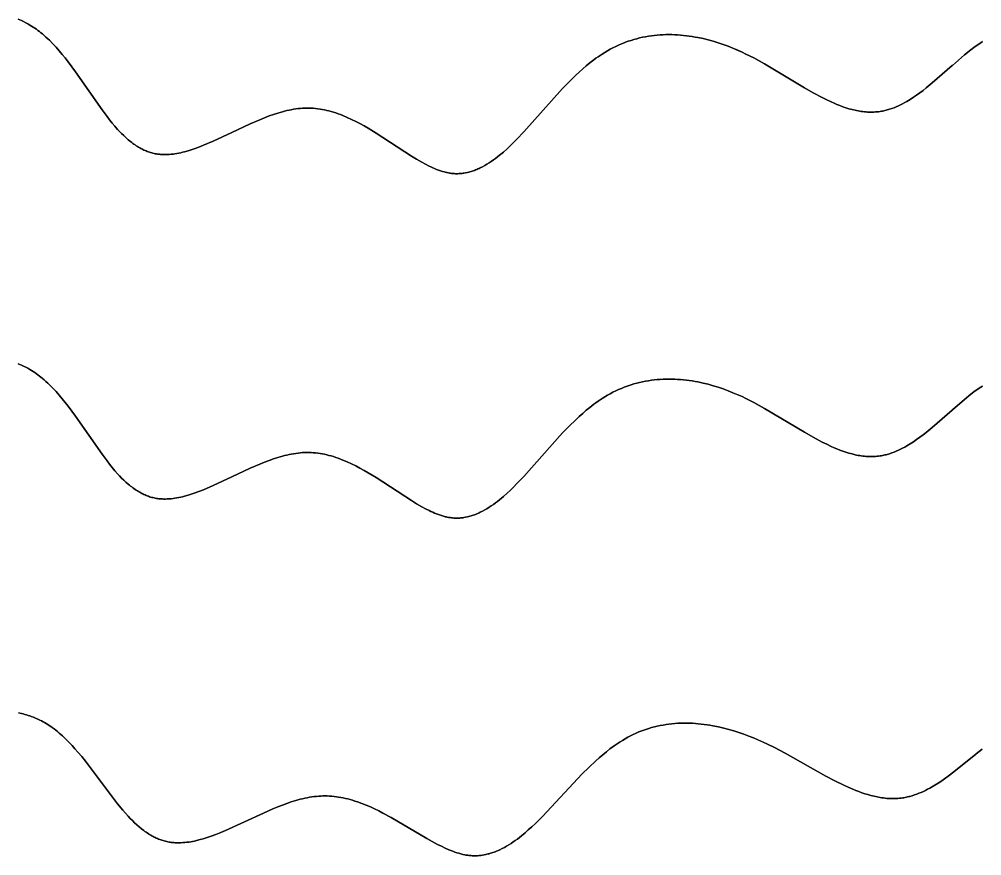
# Model space of a CAD drawing. Header units: feet. Extents: x 0 to 1.5, y 93.18 to 96.08.
# Drawn here: x 0.75 to 0.9375, y 93.5735 to 93.7365 of the extents above; entities that cross this region are included whole.
import ezdxf

# ---------------------------------------------------------------- set-up
doc = ezdxf.new("R2010")
doc.units = ezdxf.units.FT
doc.header["$MEASUREMENT"] = 0
doc.layers.add('Default', color=7, linetype='Continuous', true_color=0x000000)

msp = doc.modelspace()

# ---------------------------------------------------------------- linework, layer by layer
at = {"layer": 'Default'}
for points in [[(0.74978, 93.73646), (0.7501, 93.73633), (0.75041, 93.7362), (0.75083, 93.736), (0.75126, 93.73579), (0.75167, 93.73556), (0.75208, 93.73533), (0.7524, 93.73513), (0.75272, 93.73493), (0.75303, 93.73472), (0.75333, 93.73451), (0.75363, 93.73428), (0.75393, 93.73406), (0.75422, 93.73383), (0.75451, 93.73359), (0.75486, 93.73329), (0.7552, 93.73299), (0.75554, 93.73267), (0.75587, 93.73236), (0.75652, 93.7317), (0.75716, 93.73102), (0.75777, 93.73033), (0.75837, 93.72962), (0.75895, 93.72891), (0.75951, 93.72819), (0.76096, 93.72623), (0.76614, 93.71882), (0.76711, 93.71751), (0.76761, 93.71686), (0.76812, 93.71623), (0.76864, 93.71561), (0.76917, 93.71501), (0.76955, 93.71459), (0.76995, 93.71418), (0.77036, 93.71378), (0.77077, 93.71339), (0.77122, 93.71299), (0.77145, 93.7128), (0.77169, 93.71261), (0.7719, 93.71245), (0.77212, 93.71228), (0.77233, 93.71212), (0.77256, 93.71197), (0.77278, 93.71182), (0.77301, 93.71167), (0.77324, 93.71153), (0.77348, 93.7114), (0.77368, 93.71129), (0.77389, 93.71118), (0.77409, 93.71107), (0.7743, 93.71098), (0.77451, 93.71088), (0.77473, 93.71079), (0.77494, 93.71071), (0.77516, 93.71063), (0.77537, 93.71056), (0.77559, 93.71049), (0.77581, 93.71042), (0.77604, 93.71036), (0.77626, 93.71031), (0.77649, 93.71026), (0.77672, 93.71022), (0.77695, 93.71019), (0.77714, 93.71016), (0.77732, 93.71014), (0.77751, 93.71012), (0.7777, 93.71011), (0.77789, 93.7101), (0.77808, 93.71009), (0.77846, 93.71009), (0.77884, 93.7101), (0.77922, 93.71012), (0.77959, 93.71015), (0.77997, 93.7102), (0.78034, 93.71025), (0.78072, 93.71031), (0.78109, 93.71038), (0.78146, 93.71046), (0.78183, 93.71055), (0.7822, 93.71064), (0.78292, 93.71084), (0.78349, 93.71102), (0.78406, 93.71121), (0.78497, 93.71154), (0.7859, 93.71191), (0.78777, 93.71271), (0.79139, 93.7144), (0.79501, 93.71609), (0.79686, 93.71689), (0.79778, 93.71726), (0.79871, 93.71761), (0.79954, 93.71791), (0.80039, 93.71818), (0.80125, 93.71843), (0.80168, 93.71855), (0.80212, 93.71865), (0.80255, 93.71875), (0.80299, 93.71884), (0.80343, 93.71892), (0.80387, 93.71899), (0.80431, 93.71905), (0.80476, 93.71909), (0.8052, 93.71913), (0.80565, 93.71915), (0.80605, 93.71916), (0.80646, 93.71916), (0.80686, 93.71914), (0.80727, 93.71912), (0.80771, 93.71908), (0.80815, 93.71903), (0.8086, 93.71897), (0.80904, 93.71889), (0.80947, 93.7188), (0.80991, 93.71871), (0.81034, 93.7186), (0.81077, 93.71848), (0.8112, 93.71836), (0.81167, 93.71821), (0.81214, 93.71804), (0.8126, 93.71787), (0.81306, 93.71769), (0.8139, 93.71734), (0.81473, 93.71695), (0.81555, 93.71655), (0.81637, 93.71612), (0.81717, 93.71567), (0.81796, 93.71521), (0.81952, 93.71426), (0.82638, 93.7098), (0.8274, 93.70918), (0.82841, 93.7086), (0.82911, 93.70822), (0.82983, 93.70785), (0.83019, 93.70768), (0.83055, 93.70752), (0.83092, 93.70736), (0.83129, 93.70721), (0.83166, 93.70707), (0.83204, 93.70693), (0.83242, 93.70681), (0.83281, 93.7067), (0.833, 93.70665), (0.8332, 93.70661), (0.83339, 93.70657), (0.83359, 93.70653), (0.83379, 93.70649), (0.83399, 93.70646), (0.83418, 93.70643), (0.83438, 93.70641), (0.83463, 93.70639), (0.8348, 93.70638), (0.83497, 93.70637), (0.83513, 93.70637), (0.8353, 93.70637), (0.83547, 93.70637), (0.83564, 93.70638), (0.8358, 93.70639), (0.83597, 93.7064), (0.83613, 93.70641), (0.8363, 93.70643), (0.83647, 93.70645), (0.83663, 93.70648), (0.83696, 93.70653), (0.83729, 93.7066), (0.83756, 93.70667), (0.83779, 93.70673), (0.83801, 93.70679), (0.83823, 93.70686), (0.83845, 93.70693), (0.83868, 93.70702), (0.83891, 93.7071), (0.83914, 93.7072), (0.83936, 93.70729), (0.83959, 93.70739), (0.83981, 93.7075), (0.84025, 93.70772), (0.84069, 93.70796), (0.84112, 93.70821), (0.84154, 93.70848), (0.84196, 93.70875), (0.84237, 93.70904), (0.84277, 93.70934), (0.84317, 93.70964), (0.84356, 93.70995), (0.84431, 93.71059), (0.84504, 93.71123), (0.84562, 93.71178), (0.84629, 93.71243), (0.84695, 93.7131), (0.84827, 93.7145), (0.85586, 93.72296), (0.85712, 93.72427), (0.85842, 93.72555), (0.85909, 93.72617), (0.85977, 93.72678), (0.86046, 93.72738), (0.86116, 93.72795), (0.86194, 93.72856), (0.86234, 93.72885), (0.86275, 93.72914), (0.86315, 93.72942), (0.86355, 93.72968), (0.86406, 93.73), (0.86459, 93.73031), (0.86512, 93.73061), (0.86565, 93.73089), (0.8662, 93.73116), (0.86675, 93.73142), (0.8673, 93.73166), (0.86787, 93.73188), (0.86825, 93.73203), (0.86864, 93.73217), (0.86919, 93.73235), (0.86974, 93.73252), (0.8703, 93.73267), (0.87086, 93.73281), (0.87143, 93.73294), (0.87199, 93.73305), (0.87256, 93.73315), (0.87314, 93.73324), (0.8737, 93.73331), (0.87427, 93.73337), (0.87484, 93.73341), (0.87541, 93.73344), (0.87598, 93.73346), (0.87655, 93.73347), (0.87712, 93.73346), (0.87769, 93.73345), (0.87826, 93.73342), (0.87883, 93.73338), (0.87939, 93.73332), (0.87996, 93.73326), (0.88053, 93.73319), (0.88109, 93.7331), (0.88165, 93.733), (0.88222, 93.7329), (0.88321, 93.73269), (0.8842, 93.73244), (0.88518, 93.73217), (0.88616, 93.73187), (0.88712, 93.73154), (0.88808, 93.73119), (0.88903, 93.73082), (0.89002, 93.73039), (0.8908, 93.73004), (0.89157, 93.72968), (0.89309, 93.72891), (0.89517, 93.72777), (0.90298, 93.7231), (0.90469, 93.72212), (0.90643, 93.72119), (0.9073, 93.72075), (0.90817, 93.72034), (0.90874, 93.72009), (0.9093, 93.71986), (0.90988, 93.71963), (0.91046, 93.71941), (0.91104, 93.71921), (0.91163, 93.71903), (0.91223, 93.71887), (0.91282, 93.71872), (0.91313, 93.71866), (0.91343, 93.7186), (0.91374, 93.71855), (0.91404, 93.7185), (0.91435, 93.71846), (0.91465, 93.71843), (0.91496, 93.7184), (0.91526, 93.71838), (0.91557, 93.71836), (0.91588, 93.71836), (0.91618, 93.71836), (0.91649, 93.71837), (0.9168, 93.71839), (0.91711, 93.71842), (0.91741, 93.71845), (0.91772, 93.71849), (0.91795, 93.71853), (0.91818, 93.71857), (0.91841, 93.71862), (0.91864, 93.71867), (0.91886, 93.71873), (0.91909, 93.71879), (0.91931, 93.71886), (0.91954, 93.71893), (0.91997, 93.71907), (0.92041, 93.71923), (0.92083, 93.71941), (0.92126, 93.7196), (0.92167, 93.71979), (0.92208, 93.72), (0.92249, 93.72022), (0.92289, 93.72045), (0.92354, 93.72084), (0.92418, 93.72125), (0.92482, 93.72169), (0.92544, 93.72214), (0.92606, 93.7226), (0.92667, 93.72308), (0.92785, 93.72404), (0.93172, 93.72742), (0.93179, 93.72748), (0.93415, 93.72951), (0.93537, 93.73051), (0.93599, 93.73098), (0.9366, 93.73142), (0.93729, 93.73189), (0.93764, 93.73212)], [(0.93764, 93.73212), (0.93729, 93.73189), (0.9366, 93.73142), (0.93599, 93.73098), (0.93537, 93.73051), (0.93415, 93.72951), (0.93179, 93.72748), (0.93172, 93.72742), (0.92785, 93.72404), (0.92667, 93.72308), (0.92606, 93.7226), (0.92544, 93.72214), (0.92482, 93.72169), (0.92418, 93.72125), (0.92354, 93.72084), (0.92289, 93.72045), (0.92249, 93.72022), (0.92208, 93.72), (0.92167, 93.71979), (0.92126, 93.7196), (0.92083, 93.71941), (0.92041, 93.71923), (0.91997, 93.71907), (0.91954, 93.71893), (0.91931, 93.71886), (0.91909, 93.71879), (0.91886, 93.71873), (0.91864, 93.71867), (0.91841, 93.71862), (0.91818, 93.71857), (0.91795, 93.71853), (0.91772, 93.71849), (0.91741, 93.71845), (0.91711, 93.71842), (0.9168, 93.71839), (0.91649, 93.71837), (0.91618, 93.71836), (0.91588, 93.71836), (0.91557, 93.71836), (0.91526, 93.71838), (0.91496, 93.7184), (0.91465, 93.71843), (0.91435, 93.71846), (0.91404, 93.7185), (0.91374, 93.71855), (0.91343, 93.7186), (0.91313, 93.71866), (0.91282, 93.71872), (0.91223, 93.71887), (0.91163, 93.71903), (0.91104, 93.71921), (0.91046, 93.71941), (0.90988, 93.71963), (0.9093, 93.71986), (0.90874, 93.72009), (0.90817, 93.72034), (0.9073, 93.72075), (0.90643, 93.72119), (0.90469, 93.72212), (0.90298, 93.7231), (0.89517, 93.72777), (0.89309, 93.72891), (0.89157, 93.72968), (0.8908, 93.73004), (0.88996, 93.73042), (0.88903, 93.73082), (0.88808, 93.73119), (0.88712, 93.73154), (0.88616, 93.73187), (0.88518, 93.73217), (0.8842, 93.73244), (0.88321, 93.73269), (0.88222, 93.7329), (0.88165, 93.733), (0.88109, 93.7331), (0.88053, 93.73319), (0.87996, 93.73326), (0.87939, 93.73332), (0.87883, 93.73338), (0.87826, 93.73342), (0.87769, 93.73345), (0.87712, 93.73346), (0.87655, 93.73347), (0.87598, 93.73346), (0.87541, 93.73344), (0.87484, 93.73341), (0.87427, 93.73337), (0.8737, 93.73331), (0.87314, 93.73324), (0.87256, 93.73315), (0.87199, 93.73305), (0.87143, 93.73294), (0.87086, 93.73281), (0.8703, 93.73267), (0.86974, 93.73252), (0.86919, 93.73235), (0.86864, 93.73217), (0.86825, 93.73203), (0.86787, 93.73188), (0.8673, 93.73166), (0.86675, 93.73142), (0.8662, 93.73116), (0.86565, 93.73089), (0.86512, 93.73061), (0.86459, 93.73031), (0.86406, 93.73), (0.86355, 93.72968), (0.86315, 93.72942), (0.86275, 93.72914), (0.86234, 93.72885), (0.86194, 93.72856), (0.86116, 93.72795), (0.86046, 93.72738), (0.85977, 93.72678), (0.85909, 93.72617), (0.85842, 93.72555), (0.85712, 93.72427), (0.85586, 93.72296), (0.84827, 93.7145), (0.84695, 93.7131), (0.84629, 93.71243), (0.84562, 93.71178), (0.84504, 93.71123), (0.84431, 93.71059), (0.84356, 93.70995), (0.84317, 93.70964), (0.84277, 93.70934), (0.84237, 93.70904), (0.84196, 93.70875), (0.84154, 93.70848), (0.84112, 93.70821), (0.84069, 93.70796), (0.84025, 93.70772), (0.83981, 93.7075), (0.83959, 93.70739), (0.83936, 93.70729), (0.83914, 93.7072), (0.83891, 93.7071), (0.83868, 93.70702), (0.83845, 93.70693), (0.83823, 93.70686), (0.83801, 93.70679), (0.83779, 93.70673), (0.83756, 93.70667), (0.83729, 93.7066), (0.83696, 93.70653), (0.83663, 93.70648), (0.83647, 93.70645), (0.8363, 93.70643), (0.83613, 93.70641), (0.83597, 93.7064), (0.8358, 93.70639), (0.83564, 93.70638), (0.83547, 93.70637), (0.8353, 93.70637), (0.83513, 93.70637), (0.83497, 93.70637), (0.8348, 93.70638), (0.83463, 93.70639), (0.83438, 93.70641), (0.83418, 93.70643), (0.83399, 93.70646), (0.83379, 93.70649), (0.83359, 93.70653), (0.83339, 93.70657), (0.8332, 93.70661), (0.833, 93.70665), (0.83281, 93.7067), (0.83242, 93.70681), (0.83204, 93.70693), (0.83166, 93.70707), (0.83129, 93.70721), (0.83092, 93.70736), (0.83055, 93.70752), (0.83019, 93.70768), (0.82983, 93.70785), (0.82911, 93.70822), (0.82841, 93.7086), (0.8274, 93.70918), (0.82638, 93.7098), (0.81952, 93.71426), (0.81796, 93.71521), (0.81717, 93.71567), (0.81637, 93.71612), (0.81555, 93.71655), (0.81473, 93.71695), (0.8139, 93.71734), (0.81306, 93.71769), (0.8126, 93.71787), (0.81214, 93.71804), (0.81167, 93.71821), (0.8112, 93.71836), (0.81077, 93.71848), (0.81034, 93.7186), (0.80991, 93.71871), (0.80947, 93.7188), (0.80904, 93.71889), (0.8086, 93.71897), (0.80815, 93.71903), (0.80771, 93.71908), (0.80727, 93.71912), (0.80686, 93.71914), (0.80646, 93.71916), (0.80605, 93.71916), (0.80565, 93.71915), (0.8052, 93.71913), (0.80476, 93.71909), (0.80431, 93.71905), (0.80387, 93.71899), (0.80343, 93.71892), (0.80299, 93.71884), (0.80255, 93.71875), (0.80212, 93.71865), (0.80168, 93.71855), (0.80125, 93.71843), (0.80039, 93.71818), (0.79954, 93.71791), (0.79871, 93.71761), (0.79778, 93.71726), (0.79686, 93.71689), (0.79501, 93.71609), (0.79139, 93.7144), (0.78777, 93.71271), (0.7859, 93.71191), (0.78497, 93.71154), (0.78406, 93.71121), (0.78349, 93.71102), (0.78292, 93.71084), (0.7822, 93.71064), (0.78183, 93.71055), (0.78146, 93.71046), (0.78109, 93.71038), (0.78072, 93.71031), (0.78034, 93.71025), (0.77997, 93.7102), (0.77959, 93.71015), (0.77922, 93.71012), (0.77884, 93.7101), (0.77846, 93.71009), (0.77808, 93.71009), (0.77789, 93.7101), (0.7777, 93.71011), (0.77751, 93.71012), (0.77732, 93.71014), (0.77714, 93.71016), (0.77695, 93.71019), (0.77672, 93.71022), (0.77649, 93.71026), (0.77626, 93.71031), (0.77604, 93.71036), (0.77581, 93.71042), (0.77559, 93.71049), (0.77537, 93.71056), (0.77516, 93.71063), (0.77494, 93.71071), (0.77473, 93.71079), (0.77451, 93.71088), (0.7743, 93.71098), (0.77409, 93.71107), (0.77389, 93.71118), (0.77368, 93.71129), (0.77348, 93.7114), (0.77324, 93.71153), (0.77301, 93.71167), (0.77278, 93.71182), (0.77256, 93.71197), (0.77233, 93.71212), (0.77212, 93.71228), (0.7719, 93.71245), (0.77169, 93.71261), (0.77145, 93.7128), (0.77122, 93.71299), (0.77077, 93.71339), (0.77036, 93.71378), (0.76995, 93.71418), (0.76955, 93.71459), (0.76917, 93.71501), (0.76864, 93.71561), (0.76812, 93.71623), (0.76761, 93.71686), (0.76711, 93.71751), (0.76614, 93.71882), (0.76096, 93.72623), (0.75951, 93.72819), (0.75895, 93.72891), (0.75837, 93.72962), (0.75777, 93.73033), (0.75716, 93.73102), (0.75652, 93.7317), (0.75587, 93.73236), (0.75554, 93.73267), (0.7552, 93.73299), (0.75486, 93.73329), (0.75451, 93.73359), (0.75422, 93.73383), (0.75393, 93.73406), (0.75363, 93.73428), (0.75333, 93.73451), (0.75303, 93.73472), (0.75272, 93.73493), (0.7524, 93.73513), (0.75208, 93.73533), (0.75167, 93.73556), (0.75126, 93.73579), (0.75083, 93.736), (0.75041, 93.7362), (0.7501, 93.73633), (0.74978, 93.73646)], [(0.74978, 93.66935), (0.7501, 93.66922), (0.75041, 93.66909), (0.75083, 93.66889), (0.75126, 93.66868), (0.75167, 93.66845), (0.75208, 93.66822), (0.7524, 93.66802), (0.75272, 93.66782), (0.75303, 93.66761), (0.75333, 93.66739), (0.75363, 93.66717), (0.75393, 93.66695), (0.75422, 93.66671), (0.75451, 93.66648), (0.75486, 93.66618), (0.7552, 93.66587), (0.75554, 93.66556), (0.75587, 93.66524), (0.75652, 93.66459), (0.75716, 93.66391), (0.75777, 93.66322), (0.75837, 93.66251), (0.75895, 93.6618), (0.75951, 93.66108), (0.76096, 93.65912), (0.76614, 93.6517), (0.76711, 93.6504), (0.76761, 93.64975), (0.76812, 93.64912), (0.76864, 93.6485), (0.76917, 93.6479), (0.76955, 93.64748), (0.76995, 93.64707), (0.77036, 93.64667), (0.77077, 93.64628), (0.77122, 93.64588), (0.77145, 93.64569), (0.77169, 93.6455), (0.7719, 93.64533), (0.77212, 93.64517), (0.77233, 93.64501), (0.77256, 93.64486), (0.77278, 93.64471), (0.77301, 93.64456), (0.77324, 93.64442), (0.77348, 93.64429), (0.77368, 93.64417), (0.77389, 93.64407), (0.77409, 93.64396), (0.7743, 93.64386), (0.77451, 93.64377), (0.77473, 93.64368), (0.77494, 93.6436), (0.77516, 93.64352), (0.77537, 93.64344), (0.77559, 93.64337), (0.77581, 93.64331), (0.77604, 93.64325), (0.77626, 93.6432), (0.77649, 93.64315), (0.77672, 93.64311), (0.77695, 93.64307), (0.77714, 93.64305), (0.77732, 93.64303), (0.77751, 93.64301), (0.7777, 93.643), (0.77789, 93.64299), (0.77808, 93.64298), (0.77846, 93.64298), (0.77884, 93.64299), (0.77922, 93.64301), (0.77959, 93.64304), (0.77997, 93.64308), (0.78034, 93.64314), (0.78072, 93.6432), (0.78109, 93.64327), (0.78146, 93.64335), (0.78183, 93.64344), (0.7822, 93.64353), (0.78292, 93.64373), (0.78349, 93.64391), (0.78406, 93.6441), (0.78497, 93.64443), (0.7859, 93.6448), (0.78777, 93.64559), (0.79139, 93.64729), (0.79501, 93.64898), (0.79686, 93.64978), (0.79778, 93.65015), (0.79871, 93.6505), (0.79954, 93.6508), (0.80039, 93.65107), (0.80125, 93.65132), (0.80168, 93.65143), (0.80212, 93.65154), (0.80255, 93.65164), (0.80299, 93.65173), (0.80343, 93.65181), (0.80387, 93.65188), (0.80431, 93.65193), (0.80476, 93.65198), (0.8052, 93.65202), (0.80565, 93.65204), (0.80605, 93.65205), (0.80646, 93.65204), (0.80686, 93.65203), (0.80727, 93.65201), (0.80771, 93.65197), (0.80815, 93.65192), (0.8086, 93.65185), (0.80904, 93.65178), (0.80947, 93.65169), (0.80991, 93.6516), (0.81034, 93.65149), (0.81077, 93.65137), (0.8112, 93.65124), (0.81167, 93.65109), (0.81214, 93.65093), (0.8126, 93.65076), (0.81306, 93.65058), (0.8139, 93.65022), (0.81473, 93.64984), (0.81555, 93.64943), (0.81637, 93.64901), (0.81717, 93.64856), (0.81796, 93.6481), (0.81952, 93.64715), (0.82638, 93.64269), (0.8274, 93.64207), (0.82841, 93.64148), (0.82911, 93.6411), (0.82983, 93.64074), (0.83019, 93.64057), (0.83055, 93.6404), (0.83092, 93.64024), (0.83129, 93.6401), (0.83166, 93.63995), (0.83204, 93.63982), (0.83242, 93.6397), (0.83281, 93.63959), (0.833, 93.63954), (0.8332, 93.6395), (0.83339, 93.63945), (0.83359, 93.63941), (0.83379, 93.63938), (0.83399, 93.63935), (0.83418, 93.63932), (0.83438, 93.6393), (0.83463, 93.63928), (0.8348, 93.63927), (0.83497, 93.63926), (0.83513, 93.63926), (0.8353, 93.63926), (0.83547, 93.63926), (0.83564, 93.63926), (0.8358, 93.63927), (0.83597, 93.63929), (0.83613, 93.6393), (0.8363, 93.63932), (0.83647, 93.63934), (0.83663, 93.63936), (0.83696, 93.63942), (0.83729, 93.63949), (0.83756, 93.63955), (0.83779, 93.63961), (0.83801, 93.63968), (0.83823, 93.63975), (0.83845, 93.63982), (0.83868, 93.6399), (0.83891, 93.63999), (0.83914, 93.64008), (0.83936, 93.64018), (0.83959, 93.64028), (0.83981, 93.64039), (0.84025, 93.64061), (0.84069, 93.64085), (0.84112, 93.6411), (0.84154, 93.64137), (0.84196, 93.64164), (0.84237, 93.64193), (0.84277, 93.64223), (0.84317, 93.64253), (0.84356, 93.64284), (0.84431, 93.64348), (0.84504, 93.64412), (0.84562, 93.64467), (0.84629, 93.64532), (0.84695, 93.64599), (0.84827, 93.64739), (0.85586, 93.65585), (0.85712, 93.65715), (0.85842, 93.65844), (0.85909, 93.65906), (0.85977, 93.65967), (0.86046, 93.66027), (0.86116, 93.66084), (0.86194, 93.66145), (0.86234, 93.66174), (0.86275, 93.66203), (0.86315, 93.6623), (0.86355, 93.66257), (0.86406, 93.66289), (0.86459, 93.6632), (0.86512, 93.6635), (0.86565, 93.66378), (0.8662, 93.66405), (0.86675, 93.6643), (0.8673, 93.66454), (0.86787, 93.66477), (0.86825, 93.66492), (0.86864, 93.66505), (0.86919, 93.66524), (0.86974, 93.66541), (0.8703, 93.66556), (0.87086, 93.6657), (0.87143, 93.66583), (0.87199, 93.66594), (0.87256, 93.66604), (0.87314, 93.66612), (0.8737, 93.6662), (0.87427, 93.66625), (0.87484, 93.6663), (0.87541, 93.66633), (0.87598, 93.66635), (0.87655, 93.66636), (0.87712, 93.66635), (0.87769, 93.66633), (0.87826, 93.6663), (0.87883, 93.66626), (0.87939, 93.66621), (0.87996, 93.66615), (0.88053, 93.66607), (0.88109, 93.66599), (0.88165, 93.66589), (0.88222, 93.66579), (0.88321, 93.66557), (0.8842, 93.66533), (0.88518, 93.66506), (0.88616, 93.66476), (0.88712, 93.66443), (0.88808, 93.66408), (0.88903, 93.6637), (0.89002, 93.66328), (0.8908, 93.66293), (0.89157, 93.66256), (0.89309, 93.6618), (0.89517, 93.66065), (0.90298, 93.65599), (0.90469, 93.65501), (0.90643, 93.65408), (0.9073, 93.65364), (0.90817, 93.65323), (0.90874, 93.65298), (0.9093, 93.65274), (0.90988, 93.65252), (0.91046, 93.6523), (0.91104, 93.6521), (0.91163, 93.65192), (0.91223, 93.65176), (0.91282, 93.65161), (0.91313, 93.65155), (0.91343, 93.65149), (0.91374, 93.65143), (0.91404, 93.65139), (0.91435, 93.65135), (0.91465, 93.65131), (0.91496, 93.65129), (0.91526, 93.65127), (0.91557, 93.65125), (0.91588, 93.65125), (0.91618, 93.65125), (0.91649, 93.65126), (0.9168, 93.65128), (0.91711, 93.6513), (0.91741, 93.65134), (0.91772, 93.65138), (0.91795, 93.65142), (0.91818, 93.65146), (0.91841, 93.65151), (0.91864, 93.65156), (0.91886, 93.65162), (0.91909, 93.65168), (0.91931, 93.65174), (0.91954, 93.65181), (0.91997, 93.65196), (0.92041, 93.65212), (0.92083, 93.6523), (0.92126, 93.65248), (0.92167, 93.65268), (0.92208, 93.65289), (0.92249, 93.65311), (0.92289, 93.65334), (0.92354, 93.65373), (0.92418, 93.65414), (0.92482, 93.65458), (0.92544, 93.65503), (0.92606, 93.65549), (0.92667, 93.65597), (0.92785, 93.65693), (0.93172, 93.66031), (0.93179, 93.66037), (0.93415, 93.6624), (0.93537, 93.66339), (0.93599, 93.66386), (0.9366, 93.66431), (0.93729, 93.66478), (0.93764, 93.665)], [(0.93764, 93.665), (0.93729, 93.66478), (0.9366, 93.66431), (0.93599, 93.66386), (0.93537, 93.66339), (0.93415, 93.6624), (0.93179, 93.66037), (0.93172, 93.66031), (0.92785, 93.65693), (0.92667, 93.65597), (0.92606, 93.65549), (0.92544, 93.65503), (0.92482, 93.65458), (0.92418, 93.65414), (0.92354, 93.65373), (0.92289, 93.65334), (0.92249, 93.65311), (0.92208, 93.65289), (0.92167, 93.65268), (0.92126, 93.65248), (0.92083, 93.6523), (0.92041, 93.65212), (0.91997, 93.65196), (0.91954, 93.65181), (0.91931, 93.65174), (0.91909, 93.65168), (0.91886, 93.65162), (0.91864, 93.65156), (0.91841, 93.65151), (0.91818, 93.65146), (0.91795, 93.65142), (0.91772, 93.65138), (0.91741, 93.65134), (0.91711, 93.6513), (0.9168, 93.65128), (0.91649, 93.65126), (0.91618, 93.65125), (0.91588, 93.65125), (0.91557, 93.65125), (0.91526, 93.65127), (0.91496, 93.65129), (0.91465, 93.65131), (0.91435, 93.65135), (0.91404, 93.65139), (0.91374, 93.65143), (0.91343, 93.65149), (0.91313, 93.65155), (0.91282, 93.65161), (0.91223, 93.65176), (0.91163, 93.65192), (0.91104, 93.6521), (0.91046, 93.6523), (0.90988, 93.65252), (0.9093, 93.65274), (0.90874, 93.65298), (0.90817, 93.65323), (0.9073, 93.65364), (0.90643, 93.65408), (0.90469, 93.65501), (0.90298, 93.65599), (0.89517, 93.66065), (0.89309, 93.6618), (0.89157, 93.66256), (0.8908, 93.66293), (0.88996, 93.66331), (0.88903, 93.6637), (0.88808, 93.66408), (0.88712, 93.66443), (0.88616, 93.66476), (0.88518, 93.66506), (0.8842, 93.66533), (0.88321, 93.66557), (0.88222, 93.66579), (0.88165, 93.66589), (0.88109, 93.66599), (0.88053, 93.66607), (0.87996, 93.66615), (0.87939, 93.66621), (0.87883, 93.66626), (0.87826, 93.6663), (0.87769, 93.66633), (0.87712, 93.66635), (0.87655, 93.66636), (0.87598, 93.66635), (0.87541, 93.66633), (0.87484, 93.6663), (0.87427, 93.66625), (0.8737, 93.6662), (0.87314, 93.66612), (0.87256, 93.66604), (0.87199, 93.66594), (0.87143, 93.66583), (0.87086, 93.6657), (0.8703, 93.66556), (0.86974, 93.66541), (0.86919, 93.66524), (0.86864, 93.66505), (0.86825, 93.66492), (0.86787, 93.66477), (0.8673, 93.66454), (0.86675, 93.6643), (0.8662, 93.66405), (0.86565, 93.66378), (0.86512, 93.6635), (0.86459, 93.6632), (0.86406, 93.66289), (0.86355, 93.66257), (0.86315, 93.6623), (0.86275, 93.66203), (0.86234, 93.66174), (0.86194, 93.66145), (0.86116, 93.66084), (0.86046, 93.66027), (0.85977, 93.65967), (0.85909, 93.65906), (0.85842, 93.65844), (0.85712, 93.65715), (0.85586, 93.65585), (0.84827, 93.64739), (0.84695, 93.64599), (0.84629, 93.64532), (0.84562, 93.64467), (0.84504, 93.64412), (0.84431, 93.64348), (0.84356, 93.64284), (0.84317, 93.64253), (0.84277, 93.64223), (0.84237, 93.64193), (0.84196, 93.64164), (0.84154, 93.64137), (0.84112, 93.6411), (0.84069, 93.64085), (0.84025, 93.64061), (0.83981, 93.64039), (0.83959, 93.64028), (0.83936, 93.64018), (0.83914, 93.64008), (0.83891, 93.63999), (0.83868, 93.6399), (0.83845, 93.63982), (0.83823, 93.63975), (0.83801, 93.63968), (0.83779, 93.63961), (0.83756, 93.63955), (0.83729, 93.63949), (0.83696, 93.63942), (0.83663, 93.63936), (0.83647, 93.63934), (0.8363, 93.63932), (0.83613, 93.6393), (0.83597, 93.63929), (0.8358, 93.63927), (0.83564, 93.63926), (0.83547, 93.63926), (0.8353, 93.63926), (0.83513, 93.63926), (0.83497, 93.63926), (0.8348, 93.63927), (0.83463, 93.63928), (0.83438, 93.6393), (0.83418, 93.63932), (0.83399, 93.63935), (0.83379, 93.63938), (0.83359, 93.63941), (0.83339, 93.63945), (0.8332, 93.6395), (0.833, 93.63954), (0.83281, 93.63959), (0.83242, 93.6397), (0.83204, 93.63982), (0.83166, 93.63995), (0.83129, 93.6401), (0.83092, 93.64024), (0.83055, 93.6404), (0.83019, 93.64057), (0.82983, 93.64074), (0.82911, 93.6411), (0.82841, 93.64148), (0.8274, 93.64207), (0.82638, 93.64269), (0.81952, 93.64715), (0.81796, 93.6481), (0.81717, 93.64856), (0.81637, 93.64901), (0.81555, 93.64943), (0.81473, 93.64984), (0.8139, 93.65022), (0.81306, 93.65058), (0.8126, 93.65076), (0.81214, 93.65093), (0.81167, 93.65109), (0.8112, 93.65124), (0.81077, 93.65137), (0.81034, 93.65149), (0.80991, 93.6516), (0.80947, 93.65169), (0.80904, 93.65178), (0.8086, 93.65185), (0.80815, 93.65192), (0.80771, 93.65197), (0.80727, 93.65201), (0.80686, 93.65203), (0.80646, 93.65204), (0.80605, 93.65205), (0.80565, 93.65204), (0.8052, 93.65202), (0.80476, 93.65198), (0.80431, 93.65193), (0.80387, 93.65188), (0.80343, 93.65181), (0.80299, 93.65173), (0.80255, 93.65164), (0.80212, 93.65154), (0.80168, 93.65143), (0.80125, 93.65132), (0.80039, 93.65107), (0.79954, 93.6508), (0.79871, 93.6505), (0.79778, 93.65015), (0.79686, 93.64978), (0.79501, 93.64898), (0.79139, 93.64729), (0.78777, 93.64559), (0.7859, 93.6448), (0.78497, 93.64443), (0.78406, 93.6441), (0.78349, 93.64391), (0.78292, 93.64373), (0.7822, 93.64353), (0.78183, 93.64344), (0.78146, 93.64335), (0.78109, 93.64327), (0.78072, 93.6432), (0.78034, 93.64314), (0.77997, 93.64308), (0.77959, 93.64304), (0.77922, 93.64301), (0.77884, 93.64299), (0.77846, 93.64298), (0.77808, 93.64298), (0.77789, 93.64299), (0.7777, 93.643), (0.77751, 93.64301), (0.77732, 93.64303), (0.77714, 93.64305), (0.77695, 93.64307), (0.77672, 93.64311), (0.77649, 93.64315), (0.77626, 93.6432), (0.77604, 93.64325), (0.77581, 93.64331), (0.77559, 93.64337), (0.77537, 93.64344), (0.77516, 93.64352), (0.77494, 93.6436), (0.77473, 93.64368), (0.77451, 93.64377), (0.7743, 93.64386), (0.77409, 93.64396), (0.77389, 93.64407), (0.77368, 93.64417), (0.77348, 93.64429), (0.77324, 93.64442), (0.77301, 93.64456), (0.77278, 93.64471), (0.77256, 93.64486), (0.77233, 93.64501), (0.77212, 93.64517), (0.7719, 93.64533), (0.77169, 93.6455), (0.77145, 93.64569), (0.77122, 93.64588), (0.77077, 93.64628), (0.77036, 93.64667), (0.76995, 93.64707), (0.76955, 93.64748), (0.76917, 93.6479), (0.76864, 93.6485), (0.76812, 93.64912), (0.76761, 93.64975), (0.76711, 93.6504), (0.76614, 93.6517), (0.76096, 93.65912), (0.75951, 93.66108), (0.75895, 93.6618), (0.75837, 93.66251), (0.75777, 93.66322), (0.75716, 93.66391), (0.75652, 93.66459), (0.75587, 93.66524), (0.75554, 93.66556), (0.7552, 93.66587), (0.75486, 93.66618), (0.75451, 93.66648), (0.75422, 93.66671), (0.75393, 93.66695), (0.75363, 93.66717), (0.75333, 93.66739), (0.75303, 93.66761), (0.75272, 93.66782), (0.7524, 93.66802), (0.75208, 93.66822), (0.75167, 93.66845), (0.75126, 93.66868), (0.75083, 93.66889), (0.75041, 93.66909), (0.7501, 93.66922), (0.74978, 93.66935)], [(0.74984, 93.60131), (0.75047, 93.60117), (0.75079, 93.6011), (0.75111, 93.60101), (0.75142, 93.60093), (0.75173, 93.60083), (0.75204, 93.60073), (0.75235, 93.60062), (0.75277, 93.60046), (0.75319, 93.60029), (0.7536, 93.60011), (0.75401, 93.59991), (0.75433, 93.59975), (0.75464, 93.59959), (0.75494, 93.59941), (0.75525, 93.59923), (0.75555, 93.59904), (0.75584, 93.59885), (0.75614, 93.59865), (0.75642, 93.59845), (0.75677, 93.59819), (0.75711, 93.59793), (0.75745, 93.59766), (0.75778, 93.59738), (0.75843, 93.59681), (0.75906, 93.59621), (0.75968, 93.5956), (0.76028, 93.59497), (0.76086, 93.59433), (0.76142, 93.59368), (0.76216, 93.5928), (0.7629, 93.59188), (0.76915, 93.58362), (0.77018, 93.58236), (0.7707, 93.58175), (0.77124, 93.58116), (0.77163, 93.58074), (0.77204, 93.58032), (0.77245, 93.57992), (0.77288, 93.57952), (0.77334, 93.57912), (0.77381, 93.57873), (0.77425, 93.57839), (0.77448, 93.57823), (0.7747, 93.57807), (0.77494, 93.57791), (0.77517, 93.57776), (0.7754, 93.57761), (0.77564, 93.57747), (0.77585, 93.57735), (0.77606, 93.57724), (0.77627, 93.57713), (0.77649, 93.57702), (0.7767, 93.57692), (0.77692, 93.57683), (0.77714, 93.57674), (0.77736, 93.57665), (0.77758, 93.57657), (0.7778, 93.57649), (0.77803, 93.57642), (0.77826, 93.57636), (0.77849, 93.5763), (0.77872, 93.57624), (0.77895, 93.57619), (0.77919, 93.57615), (0.77938, 93.57612), (0.77957, 93.57609), (0.77976, 93.57607), (0.77995, 93.57605), (0.78014, 93.57603), (0.78033, 93.57602), (0.78072, 93.576), (0.7811, 93.576), (0.78149, 93.57601), (0.78187, 93.57603), (0.78225, 93.57606), (0.78264, 93.5761), (0.78302, 93.57615), (0.7834, 93.57621), (0.78378, 93.57628), (0.78416, 93.57635), (0.78453, 93.57644), (0.78527, 93.57662), (0.78585, 93.57678), (0.78643, 93.57696), (0.78736, 93.57728), (0.7883, 93.57763), (0.78926, 93.57801), (0.79021, 93.57841), (0.79756, 93.58179), (0.79943, 93.5826), (0.80036, 93.58299), (0.80129, 93.58335), (0.80214, 93.58366), (0.803, 93.58395), (0.80387, 93.58422), (0.80475, 93.58447), (0.8052, 93.58458), (0.80565, 93.58468), (0.80609, 93.58478), (0.80654, 93.58486), (0.80699, 93.58493), (0.80744, 93.585), (0.80789, 93.58505), (0.80834, 93.58508), (0.80875, 93.58511), (0.80916, 93.58512), (0.80957, 93.58513), (0.80999, 93.58512), (0.81043, 93.5851), (0.81088, 93.58507), (0.81133, 93.58503), (0.81178, 93.58497), (0.81222, 93.58491), (0.81266, 93.58483), (0.8131, 93.58475), (0.81354, 93.58465), (0.81398, 93.58455), (0.81446, 93.58442), (0.81493, 93.58429), (0.8154, 93.58414), (0.81587, 93.58399), (0.81672, 93.58368), (0.81756, 93.58335), (0.8184, 93.58299), (0.81922, 93.58261), (0.82004, 93.58221), (0.82085, 93.5818), (0.82244, 93.58093), (0.82943, 93.57682), (0.83047, 93.57624), (0.8315, 93.57568), (0.83223, 93.57532), (0.83296, 93.57497), (0.83371, 93.57464), (0.83409, 93.57448), (0.83446, 93.57434), (0.83484, 93.5742), (0.83523, 93.57407), (0.83562, 93.57395), (0.83601, 93.57384), (0.83641, 93.57374), (0.83681, 93.57366), (0.83701, 93.57362), (0.83721, 93.57359), (0.83741, 93.57356), (0.83761, 93.57354), (0.83787, 93.57351), (0.83804, 93.5735), (0.83821, 93.57349), (0.83838, 93.57348), (0.83855, 93.57348), (0.8389, 93.57348), (0.83924, 93.57349), (0.83958, 93.57352), (0.83992, 93.57355), (0.84026, 93.5736), (0.8406, 93.57366), (0.84088, 93.57371), (0.84111, 93.57377), (0.84134, 93.57382), (0.84156, 93.57388), (0.84179, 93.57395), (0.84203, 93.57402), (0.84226, 93.5741), (0.84249, 93.57418), (0.84272, 93.57427), (0.84295, 93.57436), (0.84318, 93.57446), (0.84363, 93.57466), (0.84408, 93.57488), (0.84452, 93.57511), (0.84495, 93.57536), (0.84538, 93.57562), (0.8458, 93.57588), (0.84622, 93.57616), (0.84663, 93.57645), (0.84703, 93.57674), (0.84743, 93.57704), (0.84781, 93.57735), (0.84857, 93.57797), (0.84917, 93.5785), (0.84985, 93.57912), (0.85054, 93.57977), (0.8519, 93.58113), (0.85968, 93.58941), (0.86096, 93.59069), (0.86229, 93.59194), (0.86298, 93.59255), (0.86367, 93.59315), (0.86437, 93.59373), (0.86508, 93.59429), (0.86587, 93.59488), (0.86628, 93.59516), (0.86668, 93.59544), (0.86709, 93.5957), (0.8675, 93.59595), (0.86802, 93.59626), (0.86855, 93.59656), (0.86908, 93.59684), (0.86962, 93.5971), (0.87017, 93.59735), (0.87072, 93.59759), (0.87128, 93.59781), (0.87185, 93.59802), (0.87224, 93.59815), (0.87263, 93.59828), (0.87318, 93.59844), (0.87374, 93.59859), (0.8743, 93.59872), (0.87486, 93.59884), (0.87543, 93.59895), (0.876, 93.59904), (0.87657, 93.59912), (0.87714, 93.59919), (0.87771, 93.59924), (0.87829, 93.59928), (0.87886, 93.5993), (0.87943, 93.59932), (0.88, 93.59932), (0.88057, 93.5993), (0.88114, 93.59928), (0.88171, 93.59924), (0.88228, 93.5992), (0.88285, 93.59914), (0.88342, 93.59907), (0.88398, 93.59899), (0.88455, 93.5989), (0.88511, 93.59881), (0.88623, 93.59858), (0.88723, 93.59835), (0.88822, 93.59809), (0.8892, 93.5978), (0.89018, 93.59749), (0.89115, 93.59715), (0.89211, 93.5968), (0.89306, 93.59642), (0.89406, 93.596), (0.89561, 93.59529), (0.89713, 93.59454), (0.89923, 93.59344), (0.90712, 93.58901), (0.90885, 93.58809), (0.91061, 93.58722), (0.9115, 93.58681), (0.91238, 93.58643), (0.91296, 93.5862), (0.91354, 93.58598), (0.91412, 93.58576), (0.91471, 93.58557), (0.9153, 93.58538), (0.9159, 93.58522), (0.91651, 93.58507), (0.91711, 93.58493), (0.91773, 93.58482), (0.91804, 93.58477), (0.91835, 93.58473), (0.91866, 93.58469), (0.91898, 93.58466), (0.91929, 93.58464), (0.9196, 93.58462), (0.91991, 93.58461), (0.92023, 93.58461), (0.92054, 93.58462), (0.92085, 93.58463), (0.92116, 93.58465), (0.92148, 93.58467), (0.92179, 93.58471), (0.9221, 93.58475), (0.92234, 93.58479), (0.92257, 93.58483), (0.92281, 93.58488), (0.92304, 93.58493), (0.92327, 93.58499), (0.9235, 93.58505), (0.92396, 93.58518), (0.9244, 93.58532), (0.92484, 93.58548), (0.92527, 93.58565), (0.9257, 93.58583), (0.92613, 93.58602), (0.92655, 93.58622), (0.92696, 93.58643), (0.92737, 93.58665), (0.92803, 93.58702), (0.92868, 93.58742), (0.92933, 93.58784), (0.92996, 93.58827), (0.93121, 93.58916), (0.93241, 93.59008), (0.93634, 93.59326), (0.9364, 93.59332), (0.93756, 93.59424)], [(0.93756, 93.59424), (0.9364, 93.59332), (0.93634, 93.59326), (0.93241, 93.59008), (0.93121, 93.58916), (0.92996, 93.58827), (0.92933, 93.58784), (0.92868, 93.58742), (0.92803, 93.58702), (0.92737, 93.58665), (0.92696, 93.58643), (0.92655, 93.58622), (0.92613, 93.58602), (0.9257, 93.58583), (0.92527, 93.58565), (0.92484, 93.58548), (0.9244, 93.58532), (0.92396, 93.58518), (0.9235, 93.58505), (0.92327, 93.58499), (0.92304, 93.58493), (0.92281, 93.58488), (0.92257, 93.58483), (0.92234, 93.58479), (0.9221, 93.58475), (0.92179, 93.58471), (0.92148, 93.58467), (0.92116, 93.58465), (0.92085, 93.58463), (0.92054, 93.58462), (0.92023, 93.58461), (0.91991, 93.58461), (0.9196, 93.58462), (0.91929, 93.58464), (0.91898, 93.58466), (0.91866, 93.58469), (0.91835, 93.58473), (0.91804, 93.58477), (0.91773, 93.58482), (0.91711, 93.58493), (0.91651, 93.58507), (0.9159, 93.58522), (0.9153, 93.58538), (0.91471, 93.58557), (0.91412, 93.58576), (0.91354, 93.58598), (0.91296, 93.5862), (0.91238, 93.58643), (0.9115, 93.58681), (0.91061, 93.58722), (0.90885, 93.58809), (0.90712, 93.58901), (0.89923, 93.59344), (0.89713, 93.59454), (0.89561, 93.59529), (0.894, 93.59602), (0.89306, 93.59642), (0.89211, 93.5968), (0.89115, 93.59715), (0.89018, 93.59749), (0.8892, 93.5978), (0.88822, 93.59809), (0.88723, 93.59835), (0.88623, 93.59858), (0.88511, 93.59881), (0.88455, 93.5989), (0.88398, 93.59899), (0.88342, 93.59907), (0.88285, 93.59914), (0.88228, 93.5992), (0.88171, 93.59924), (0.88114, 93.59928), (0.88057, 93.5993), (0.88, 93.59932), (0.87943, 93.59932), (0.87886, 93.5993), (0.87829, 93.59928), (0.87771, 93.59924), (0.87714, 93.59919), (0.87657, 93.59912), (0.876, 93.59904), (0.87543, 93.59895), (0.87486, 93.59884), (0.8743, 93.59872), (0.87374, 93.59859), (0.87318, 93.59844), (0.87263, 93.59828), (0.87224, 93.59815), (0.87185, 93.59802), (0.87128, 93.59781), (0.87072, 93.59759), (0.87017, 93.59735), (0.86962, 93.5971), (0.86908, 93.59684), (0.86855, 93.59656), (0.86802, 93.59626), (0.8675, 93.59595), (0.86709, 93.5957), (0.86668, 93.59544), (0.86628, 93.59516), (0.86587, 93.59488), (0.86508, 93.59429), (0.86437, 93.59373), (0.86367, 93.59315), (0.86298, 93.59255), (0.86229, 93.59194), (0.86096, 93.59069), (0.85968, 93.58941), (0.8519, 93.58113), (0.85054, 93.57977), (0.84985, 93.57912), (0.84917, 93.5785), (0.84857, 93.57797), (0.84781, 93.57735), (0.84743, 93.57704), (0.84703, 93.57674), (0.84663, 93.57645), (0.84622, 93.57616), (0.8458, 93.57588), (0.84538, 93.57562), (0.84495, 93.57536), (0.84452, 93.57511), (0.84408, 93.57488), (0.84363, 93.57466), (0.84318, 93.57446), (0.84295, 93.57436), (0.84272, 93.57427), (0.84249, 93.57418), (0.84226, 93.5741), (0.84203, 93.57402), (0.84179, 93.57395), (0.84156, 93.57388), (0.84134, 93.57382), (0.84111, 93.57377), (0.84088, 93.57371), (0.8406, 93.57366), (0.84026, 93.5736), (0.83992, 93.57355), (0.83958, 93.57352), (0.83924, 93.57349), (0.8389, 93.57348), (0.83855, 93.57348), (0.83838, 93.57348), (0.83821, 93.57349), (0.83804, 93.5735), (0.83787, 93.57351), (0.83761, 93.57354), (0.83741, 93.57356), (0.83721, 93.57359), (0.83701, 93.57362), (0.83681, 93.57366), (0.83641, 93.57374), (0.83601, 93.57384), (0.83562, 93.57395), (0.83523, 93.57407), (0.83484, 93.5742), (0.83446, 93.57434), (0.83409, 93.57448), (0.83371, 93.57464), (0.83296, 93.57497), (0.83223, 93.57532), (0.8315, 93.57568), (0.83047, 93.57624), (0.82943, 93.57682), (0.82244, 93.58093), (0.82085, 93.5818), (0.82004, 93.58221), (0.81922, 93.58261), (0.8184, 93.58299), (0.81756, 93.58335), (0.81672, 93.58368), (0.81587, 93.58399), (0.8154, 93.58414), (0.81493, 93.58429), (0.81446, 93.58442), (0.81398, 93.58455), (0.81354, 93.58465), (0.8131, 93.58475), (0.81266, 93.58483), (0.81222, 93.58491), (0.81178, 93.58497), (0.81133, 93.58503), (0.81088, 93.58507), (0.81043, 93.5851), (0.80999, 93.58512), (0.80957, 93.58513), (0.80916, 93.58512), (0.80875, 93.58511), (0.80834, 93.58508), (0.80789, 93.58505), (0.80744, 93.585), (0.80699, 93.58493), (0.80654, 93.58486), (0.80609, 93.58478), (0.80565, 93.58468), (0.8052, 93.58458), (0.80475, 93.58447), (0.80387, 93.58422), (0.803, 93.58395), (0.80214, 93.58366), (0.80129, 93.58335), (0.80036, 93.58299), (0.79943, 93.5826), (0.79756, 93.58179), (0.79021, 93.57841), (0.78926, 93.57801), (0.7883, 93.57763), (0.78736, 93.57728), (0.78643, 93.57696), (0.78585, 93.57678), (0.78527, 93.57662), (0.78453, 93.57644), (0.78416, 93.57635), (0.78378, 93.57628), (0.7834, 93.57621), (0.78302, 93.57615), (0.78264, 93.5761), (0.78225, 93.57606), (0.78187, 93.57603), (0.78149, 93.57601), (0.7811, 93.576), (0.78072, 93.576), (0.78033, 93.57602), (0.78014, 93.57603), (0.77995, 93.57605), (0.77976, 93.57607), (0.77957, 93.57609), (0.77938, 93.57612), (0.77919, 93.57615), (0.77895, 93.57619), (0.77872, 93.57624), (0.77849, 93.5763), (0.77826, 93.57636), (0.77803, 93.57642), (0.7778, 93.57649), (0.77758, 93.57657), (0.77736, 93.57665), (0.77714, 93.57674), (0.77692, 93.57683), (0.7767, 93.57692), (0.77649, 93.57702), (0.77627, 93.57713), (0.77606, 93.57724), (0.77585, 93.57735), (0.77564, 93.57747), (0.7754, 93.57761), (0.77517, 93.57776), (0.77494, 93.57791), (0.7747, 93.57807), (0.77448, 93.57823), (0.77425, 93.57839), (0.77381, 93.57873), (0.77334, 93.57912), (0.77288, 93.57952), (0.77245, 93.57992), (0.77204, 93.58032), (0.77163, 93.58074), (0.77124, 93.58116), (0.7707, 93.58175), (0.77018, 93.58236), (0.76915, 93.58362), (0.7629, 93.59188), (0.76216, 93.5928), (0.76142, 93.59368), (0.76086, 93.59433), (0.76028, 93.59497), (0.75968, 93.5956), (0.75906, 93.59621), (0.75843, 93.59681), (0.75778, 93.59738), (0.75745, 93.59766), (0.75711, 93.59793), (0.75677, 93.59819), (0.75642, 93.59845), (0.75614, 93.59865), (0.75584, 93.59885), (0.75555, 93.59904), (0.75525, 93.59923), (0.75494, 93.59941), (0.75464, 93.59959), (0.75433, 93.59975), (0.75401, 93.59991), (0.7536, 93.60011), (0.75319, 93.60029), (0.75277, 93.60046), (0.75235, 93.60062), (0.75204, 93.60073), (0.75173, 93.60083), (0.75142, 93.60093), (0.75111, 93.60101), (0.75079, 93.6011), (0.75047, 93.60117), (0.74984, 93.60131)]]:
    msp.add_lwpolyline(points, dxfattribs=at)

doc.saveas('drawing.dxf')
